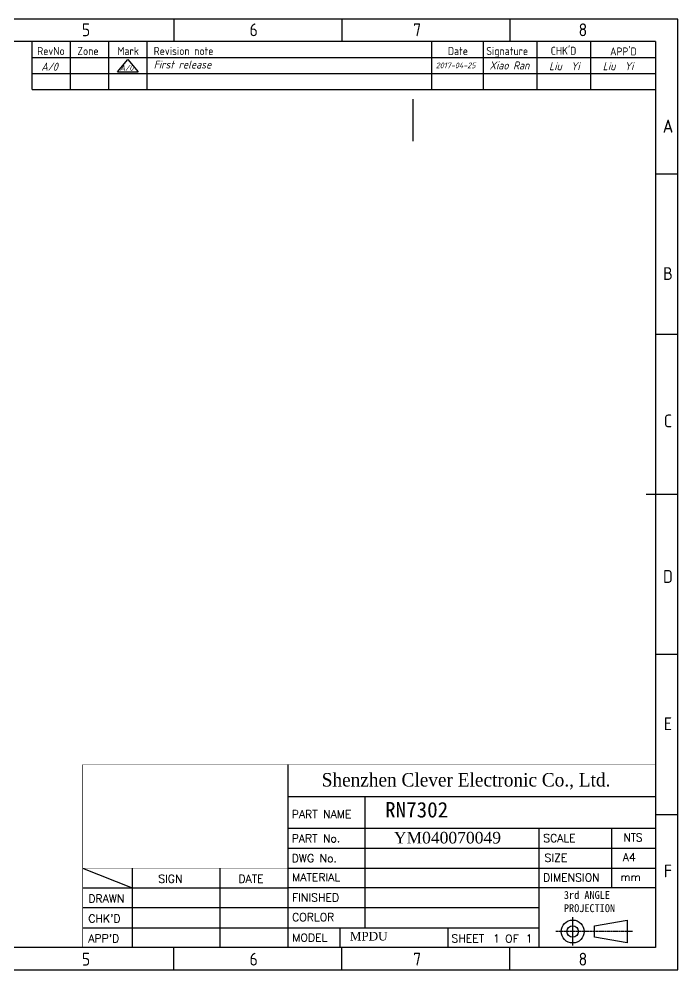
# Model space of a CAD drawing. Header units: inches. Extents: x 32166 to 66782, y 2386 to 7162.
# Drawn here: x 33495 to 34772, y 2386 to 4229 of the extents above; entities that cross this region are included whole.
import ezdxf
from ezdxf.enums import TextEntityAlignment as Align

# ---------------------------------------------------------------- set-up
doc = ezdxf.new("R2010")
doc.units = ezdxf.units.IN
doc.header["$LTSCALE"] = 0.64311
doc.header["$MEASUREMENT"] = 0
doc.linetypes.add('CENTER', pattern=[0.6, 0.375, -0.075, 0.075, -0.075])
doc.layers.get('0').update_dxf_attribs({"linetype": 'CONTINUOUS'})
doc.layers.add('TOPOVERLAY', color=2, linetype='CONTINUOUS')
doc.styles.add('ISO Proportional', font='isocp')
doc.styles.add('ROMANS', font='romans', dxfattribs={"width": 0.95})
doc.styles.add('样式 1', font='')
doc.styles.get('样式 1').set_extended_font_data('SimSun')

msp = doc.modelspace()

# ---------------------------------------------------------------- linework, layer by layer
for p, q in [((33794.9, 4228.6), (33794.9, 4185.2)), ((34120.6, 4228.6), (34120.6, 4185.2)), ((34446.4, 4228.6), (34446.4, 4185.2)), ((34728.7, 4185.2), (32209.6, 4185.2)), ((33519.9, 4092.1), (33519.9, 4185.2)), ((33594.4, 4092.1), (33594.4, 4185.2)), ((33668.9, 4092.1), (33668.9, 4185.2)), ((33743.3, 4092.1), (33743.3, 4185.2)), ((34295, 4092.1), (34295, 4185.2)), ((34394.8, 4092.1), (34394.8, 4185.2)), ((34498.8, 4092.1), (34498.8, 4185.2)), ((34602.9, 4092.1), (34602.9, 4185.2)), ((34728.7, 4185.2), (34728.7, 2429.3)), ((33519.9, 4154.2), (34728.7, 4154.2)), ((33685.3, 4126.4), (33705.3, 4150.4)), ((33705.3, 4150.4), (33725.4, 4126.4)), ((33519.9, 4123.1), (34728.7, 4123.1)), ((33685.3, 4126.4), (33725.4, 4126.4)), ((33519.9, 4092.1), (34728.7, 4092.1)), ((34772.1, 3927.7), (34728.7, 3927.7)), ((34772.1, 3617.5), (34728.7, 3617.5)), ((34772.1, 3307.2), (34710.1, 3307.2)), ((34772.1, 2997), (34728.7, 2997)), ((34772.1, 2997), (34728.7, 2997)), ((34015.8, 2783.8), (34015.8, 2429.3)), ((34015.8, 2722.1), (34728.7, 2722.1)), ((34164.7, 2722.1), (34164.7, 2467.8)), ((34772.1, 2686.8), (34728.7, 2686.8)), ((34015.8, 2660.5), (34728.7, 2660.5)), ((34502.5, 2660.5), (34502.5, 2429.3)), ((34643.5, 2660.5), (34643.5, 2544.9)), ((34015.8, 2622), (34728.7, 2622)), ((33617.9, 2583.4), (33714.1, 2544.9)), ((33714.1, 2583.4), (33714.1, 2429.3)), ((33884.6, 2429.3), (33884.6, 2583.4)), ((34015.8, 2583.4), (34728.7, 2583.4)), ((33617.9, 2544.9), (34015.8, 2544.9)), ((34728.7, 2544.9), (34015.8, 2544.9)), ((34502.5, 2506.4), (33617.9, 2506.4)), ((33617.9, 2467.8), (34502.5, 2467.8)), ((34116.3, 2467.8), (34116.3, 2429.3)), ((34325.8, 2467.8), (34325.8, 2429.3)), ((34728.7, 2429.3), (32209.6, 2429.3)), ((33794.9, 2385.9), (33794.9, 2429.3)), ((34120.6, 2385.9), (34120.6, 2429.3)), ((34446.4, 2385.9), (34446.4, 2429.3))]:
    msp.add_line(p, q)
at = {"linetype": 'CENTER', "ltscale": 6}
msp.add_line((34684.1, 2460.4), (34535.2, 2460.4), dxfattribs=at)
for points in [[(32166.2, 2385.9), (34772.1, 2385.9), (34772.1, 4228.6), (32166.2, 4228.6)], [(34610.3, 2449.3), (34610.3, 2460.4), (34610.3, 2471.5), (34673.4, 2482.6), (34673.4, 2460.4), (34673.4, 2438.2)]]:
    msp.add_lwpolyline(points, close=True)
at = {"const_width": 0.771}
for points in [[(33617.9, 2783.8), (34015.8, 2783.8)], [(33617.9, 2429.3), (33617.9, 2783.8)], [(34015.8, 2783.8), (34728.7, 2783.8)], [(34015.8, 2429.3), (34015.8, 2783.8)], [(33617.9, 2583.4), (34015.8, 2583.4)]]:
    msp.add_lwpolyline(points, dxfattribs=at)
at = {"linetype": 'CENTER', "ltscale": 4}
msp.add_lwpolyline([(34568, 2433.6), (34568, 2460.9), (34568, 2488.3)], dxfattribs=at)
for radius in [22.2, 11.1]:
    msp.add_circle((34568, 2460.4), radius)
at = {"layer": 'TOPOVERLAY'}
msp.add_line((34258.9, 3992.2), (34258.9, 4073.5), dxfattribs=at)

# ---------------------------------------------------------------- texts
at = {"style": 'ISO Proportional'}
for s, p in [('5', (33624.5, 4207.7)), ('6', (33949.5, 4207.7)), ('7', (34266.4, 4207.7)), ('8', (34587.8, 4207.7)), ('A', (34752.6, 4020.8)), ('A', (34753, 4021.2)), ('B', (34752.6, 3735.3)), ('C', (34752.6, 3449.9)), ('D', (34752.6, 3148.4)), ('E', (34752.6, 2863)), ('F', (34752.6, 2577.6)), ('5', (33624.5, 2406.8)), ('6', (33949.5, 2406.8)), ('7', (34266.4, 2406.8)), ('8', (34587.8, 2406.8))]:
    msp.add_text(s, height=24.8, dxfattribs=at).set_placement(p, align=Align.MIDDLE)
for s, height, p in [('RevNo', 15.51, (33529.9, 4166.6)), ('Zone', 15.51, (33607.6, 4166.6)), ('Mark', 15.51, (33685.3, 4166.6)), ('Revision note', 15.511, (33755.7, 4166.6)), ('Date', 15.51, (34325.9, 4166.6)), ('Signature', 15.51, (34400.4, 4166.6))]:
    msp.add_text(s, height=height, dxfattribs=at).set_placement(p, align=Align.MIDDLE_LEFT)
for s, height, style, p in [("CHK'D", 15.51, 'ISO Proportional', (34525.3, 4159.3)), ("APP'D", 15.51, 'ISO Proportional', (34640.4, 4158)), ('PART NAME', 15.41, 'ROMANS', (34023.4, 2679.9)), ('PART No.', 15.41, 'ROMANS', (34023.1, 2633.2)), ('SCALE', 15.41, 'ROMANS', (34510.9, 2633.7)), ('DWG No.', 15.41, 'ROMANS', (34023.1, 2594.7)), ('SIZE', 15.41, 'ROMANS', (34513.4, 2595.6)), ('A4', 15.41, 'ROMANS', (34665.1, 2596.8)), ('SIGN', 15.41, 'ROMANS', (33764.6, 2554.9)), ('DATE', 15.41, 'ROMANS', (33919.9, 2554.9)), ('MATERIAL ', 15.41, 'ROMANS', (34024, 2557.7)), ('DIMENSION', 15.41, 'ROMANS', (34510.6, 2557.3)), ('mm', 15.41, 'ROMANS', (34660.3, 2558.3)), ('DRAWN', 15.41, 'ROMANS', (33628.9, 2516.4)), ('FINISHED', 15.41, 'ROMANS', (34024, 2518.5)), ("CHK'D", 15.41, 'ROMANS', (33628.9, 2477.8)), ('CORLOR ', 15.41, 'ROMANS', (34024, 2480.5)), ("APP'D", 15.41, 'ROMANS', (33628.9, 2439.3)), ('MODEL ', 15.41, 'ROMANS', (34024.3, 2440.8)), ('SHEET', 15.41, 'ROMANS', (34333, 2439.3)), ('1', 15.4, 'ROMANS', (34413.8, 2439.2)), ('OF', 15.41, 'ROMANS', (34437.1, 2438.8)), ('1', 15.4, 'ROMANS', (34476.9, 2439.2))]:
    msp.add_text(s, height=height, dxfattribs=dict(style=style)).set_placement(p)
at = {"style": 'ISO Proportional', "oblique": 15}
for s, height, p in [('First release', 15.511, (33755.7, 4140.4)), ('Xiao Ran', 15.51, (34406.7, 4138.7)), ('A/0', 15.51, (33537.7, 4136.2)), ('A/0', 10.86, (33689.8, 4133.9)), ('2017-04-25', 11.17, (34302.4, 4138.7)), ('Liu  Yi', 15.51, (34522.2, 4137.2)), ('Liu  Yi', 15.51, (34626.2, 4137.2))]:
    msp.add_text(s, height=height, dxfattribs=at).set_placement(p, align=Align.MIDDLE_LEFT)
at = {"attachment_point": 1}
for s, insert, char_height, width, style in [('{\\fTimes New Roman|b0|i0|c0|p18;Shenzhen Clever Electronic Co., Ltd.}', (34081.4, 2767.4), 26.059, 701.192, 'ROMANS'), ('RN7302', (34204.2, 2711.4), 30, 594.411, '样式 1'), ('{\\ftimes new roman|b0|i0|c0|p18;YM0400700\\ftimes new roman|b0|i0|c186|p18;49}', (34221.3, 2653.5), 22.5, 393.706, '样式 1'), ('NTS', (34666.8, 2650.4), 15.41, 160.049, 'ROMANS'), ('{\\Ftxt|c0;3rd ANGLE\\PPROJECTION}', (34550.9, 2538.9), 15.362, 160.049, 'ROMANS'), ('{\\fTimes New Roman|b0|i0|c0|p18;MPDU}', (34135.9, 2459.7), 16.752, 160.049, '样式 1')]:
    msp.add_mtext(s, dxfattribs=dict(at, insert=insert, char_height=char_height, width=width, style=style))

doc.saveas('drawing.dxf')
